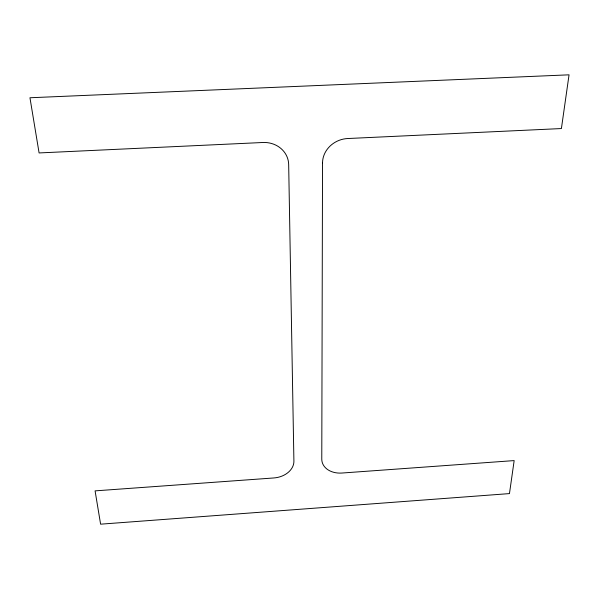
<?xml version="1.0" encoding="UTF-8"?>
<svg xmlns="http://www.w3.org/2000/svg" width="599" height="599" viewBox="0 0 599 599"><rect width="100%" height="100%" fill="white"/><g stroke="black" fill="none" stroke-linecap="round" stroke-linejoin="round"><path stroke-width="0.9" d="M322.532 162.913L321.775 459.156A20.538 15.372 -10.6 0 0 341.917 473.038L514.159 460.594L509.464 493.598L100.602 524.177L95.084 490.873L273.848 477.957A20.666 15.514 -6.9 0 0 293.907 461.14L288.673 164.56A25.106 22.957 -7.4 0 0 262.901 142.495L39.092 152.94L29.95 97.757L569.05 74.823L561.405 128.553L347.727 138.526A25.046 22.582 -20.7 0 0 322.532 162.913"/></g></svg>
